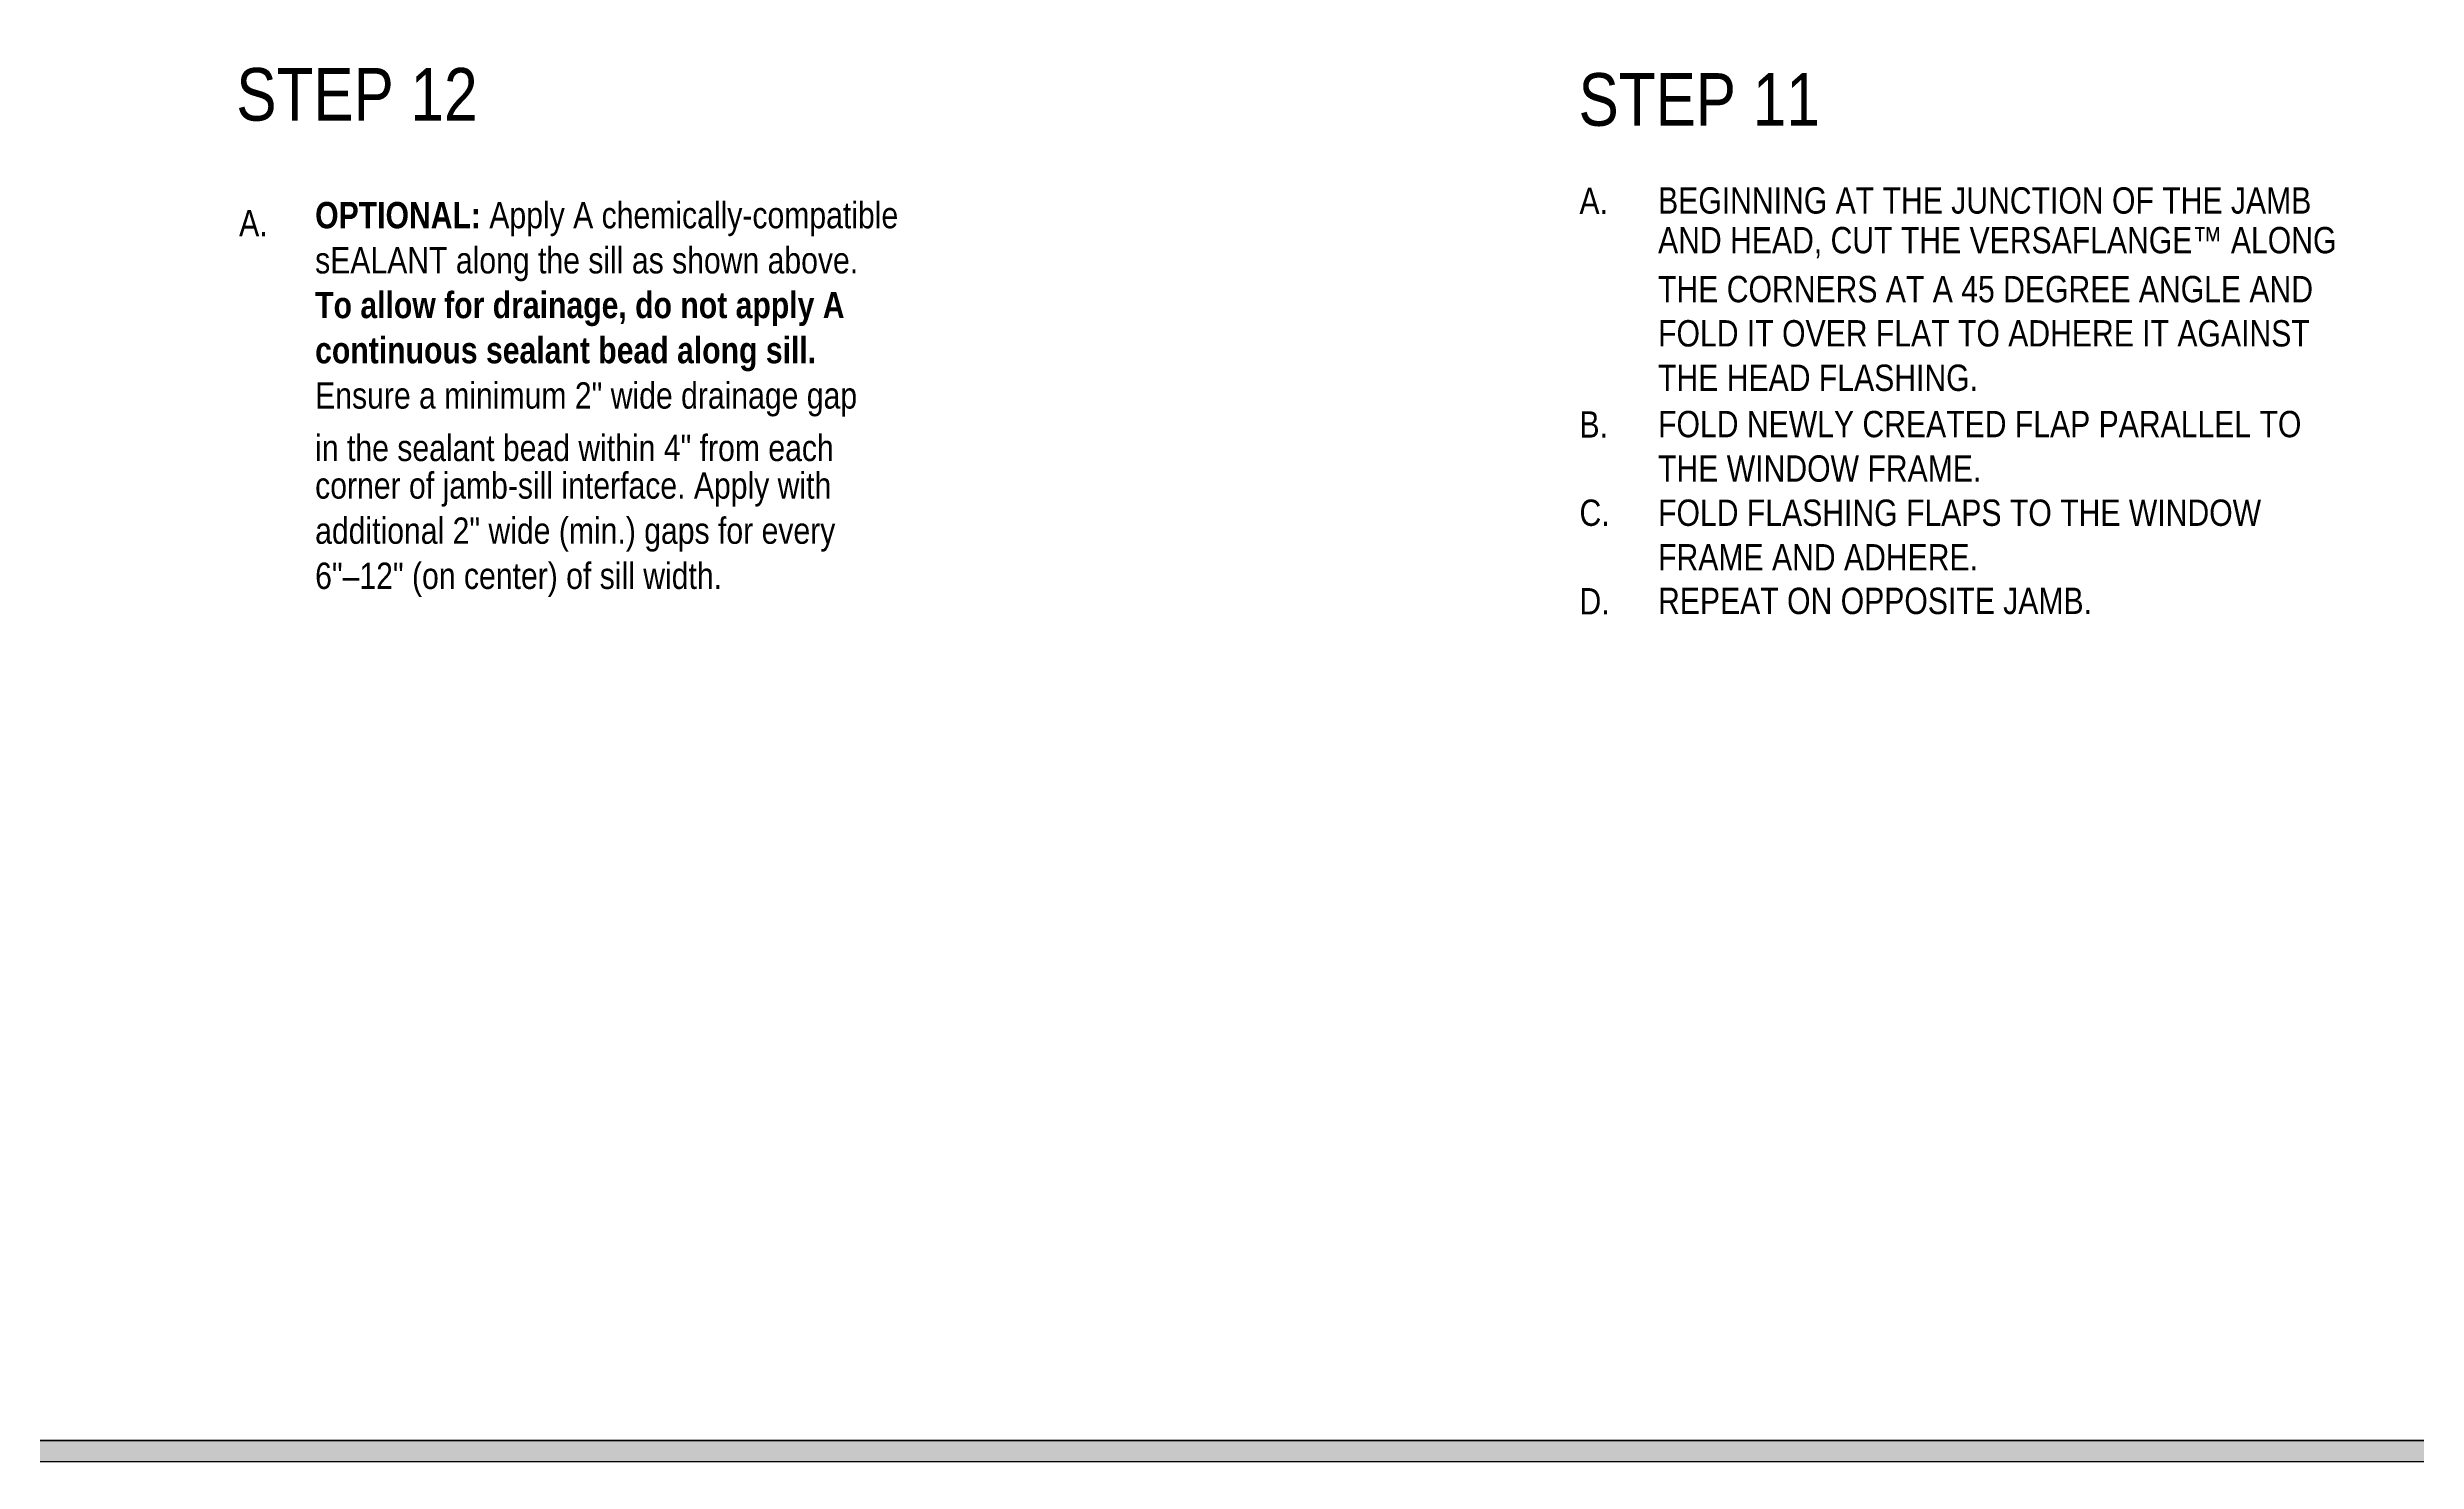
# Model space of a CAD drawing. Extents: x -1140 to 5605, y -816 to 2382.
# Drawn here: x 3921 to 4934, y -733 to -129 of the extents above; entities that cross this region are included whole.
import ezdxf

# ---------------------------------------------------------------- set-up
doc = ezdxf.new("R2010")
doc.units = 0
doc.header["$MEASUREMENT"] = 0
for name, color, linetype, lineweight in [('.ATI-TEXT', 7, 'Continuous', 0), ('G-ANNO-TTLB', 7, 'Continuous', 0), ('TYVEK', 7, 'Continuous', 0)]:
    doc.layers.add(name, color=color, linetype=linetype, lineweight=lineweight)

# ---------------------------------------------------------------- blocks, each defined once
blk = doc.blocks.new('Block_502')
at = {"layer": '.ATI-TEXT', "char_height": 0.2, "attachment_point": 7}
for s, insert in [('\\C18;\\c0;\\FArial Narrow|b0|i0|c1;\\H11.249999;\\W1.000000;A.', (4002.8, -209.3)), ('\\C18;\\c0;\\FArial Narrow Bold|b1|i0|c1;\\H11.249999;\\W1.000000;OPTIONAL:\\FArial Narrow|b0|i0|c1; Apply A chemically-compatible', (4035.3, -209.3)), ('\\C18;\\c0;\\FArial Narrow|b0|i0|c1;\\H11.249999;\\W1.000000;sEALANT along the sill as shown above.', (4035.3, -228.6)), ('\\C18;\\c0;\\FArial Narrow Bold|b1|i0|c1;\\H11.249999;\\W1.000000;To allow for drainage, do not apply A ', (4035.3, -247.8)), ('\\C18;\\c0;\\FArial Narrow Bold|b1|i0|c1;\\H11.249999;\\W1.000000;continuous sealant bead along sill.', (4035.3, -267.1)), ('\\C18;\\c0;\\FArial Narrow|b0|i0|c1;\\H11.249999;\\W1.000000;Ensure a minimum 2" wide drainage gap ', (4035.3, -286.4)), ('\\C18;\\c0;\\FArial Narrow|b0|i0|c1;\\H11.249999;\\W1.000000;in the sealant bead within 4" from each', (4035.3, -305.6)), ('\\C18;\\c0;\\FArial Narrow|b0|i0|c1;\\H11.249999;\\W1.000000;corner of jamb-sill interface. Apply with', (4035.3, -324.9)), ('\\C18;\\c0;\\FArial Narrow|b0|i0|c1;\\H11.249999;\\W1.000000;additional 2" wide (min.) gaps for every ', (4035.3, -344.2)), ('\\C18;\\c0;\\FArial Narrow|b0|i0|c1;\\H11.249999;\\W1.000000;6"–12" (on center) of sill width.', (4035.3, -363.5))]:
    blk.add_mtext(s, dxfattribs=dict(at, insert=insert))
blk = doc.blocks.new('Block_503')
at = {"layer": '.ATI-TEXT', "char_height": 0.2, "attachment_point": 7}
for s, insert in [('\\C18;\\c0;\\FArial Narrow|b0|i0|c1;\\H11.249999;\\W1.000000;A.', (4575.7, -199.8)), ('\\C18;\\c0;\\FArial Narrow|b0|i0|c1;\\H11.249999;\\W1.000000;BEGINNING AT THE JUNCTION OF THE JAMB', (4609.3, -199.8)), ('\\C18;\\c0;\\FArial Narrow|b0|i0|c1;\\H11.249999;\\W1.000000;AND HEAD, CUT THE VERSAFLANGE™ ALONG', (4609.3, -218.7)), ('\\C18;\\c0;\\FArial Narrow|b0|i0|c1;\\H11.249999;\\W1.000000;THE CORNERS AT A 45 DEGREE ANGLE AND', (4609.3, -237.7)), ('\\C18;\\c0;\\FArial Narrow|b0|i0|c1;\\H11.249999;\\W1.000000;FOLD IT OVER FLAT TO ADHERE IT AGAINST', (4609.3, -256.6)), ('\\C18;\\c0;\\FArial Narrow|b0|i0|c1;\\H11.249999;\\W1.000000;THE HEAD FLASHING.', (4609.3, -275.6)), ('\\C18;\\c0;\\FArial Narrow|b0|i0|c1;\\H11.249999;\\W1.000000;B.', (4575.7, -295.4)), ('\\C18;\\c0;\\FArial Narrow|b0|i0|c1;\\H11.249999;\\W1.000000;FOLD NEWLY CREATED FLAP PARALLEL TO', (4609.3, -295.4)), ('\\C18;\\c0;\\FArial Narrow|b0|i0|c1;\\H11.249999;\\W1.000000;THE WINDOW FRAME.', (4609.3, -314.4)), ('\\C18;\\c0;\\FArial Narrow|b0|i0|c1;\\H11.249999;\\W1.000000;C.', (4575.7, -333.3)), ('\\C18;\\c0;\\FArial Narrow|b0|i0|c1;\\H11.249999;\\W1.000000;FOLD FLASHING FLAPS TO THE WINDOW', (4609.3, -333.3)), ('\\C18;\\c0;\\FArial Narrow|b0|i0|c1;\\H11.249999;\\W1.000000;FRAME AND ADHERE.', (4609.3, -352.2)), ('\\C18;\\c0;\\FArial Narrow|b0|i0|c1;\\H11.249999;\\W1.000000;D.', (4575.7, -371)), ('\\C18;\\c0;\\FArial Narrow|b0|i0|c1;\\H11.249999;\\W1.000000;REPEAT ON OPPOSITE JAMB.', (4609.3, -371))]:
    blk.add_mtext(s, dxfattribs=dict(at, insert=insert))

msp = doc.modelspace()

# ---------------------------------------------------------------- hatches: boundary and pattern name
at = {"layer": 'G-ANNO-TTLB', "true_color": 0xff00ff, "transparency": 33554687}
h = msp.add_hatch(color=6, dxfattribs=at)
edge = h.paths.add_edge_path()
edge.add_spline(control_points=[(5285.6, -733.2), (5285.6, -733.2), (2356, -733.2), (2356, -733.2), (2356, -733.2), (2356, 1723.8), (2356, 1723.8), (2356, 1723.8), (5285.6, 1723.8), (5285.6, 1723.8), (5285.6, 1723.8), (5285.6, -733.2), (5285.6, -733.2)], knot_values=[0, 0, 0, 0, 1, 1, 1, 2, 2, 2, 3, 3, 3, 4, 4, 4, 4], degree=3, periodic=0)
edge = h.paths.add_edge_path()
edge.add_spline(control_points=[(2365, 1714.8), (2365, 1714.8), (2365, -724.2), (2365, -724.2), (2365, -724.2), (5276.6, -724.2), (5276.6, -724.2), (5276.6, -724.2), (5276.6, 1714.8), (5276.6, 1714.8), (5276.6, 1714.8), (2365, 1714.8), (2365, 1714.8)], knot_values=[0, 0, 0, 0, 1, 1, 1, 2, 2, 2, 3, 3, 3, 4, 4, 4, 4], degree=3, periodic=0)
edge.add_line((2365, 1714.8), (2365, 1714.8))

# ---------------------------------------------------------------- linework, layer by layer
at = {"layer": 'G-ANNO-TTLB', "color": 6, "lineweight": 30, "true_color": 0xff00ff}
for p, q in [((2365, -724.2), (5276.6, -724.2)), ((5276.6, -724.2), (2365, -724.2)), ((2356, -733.2), (5285.6, -733.2))]:
    msp.add_line(p, q, dxfattribs=at)
at = {"layer": 'G-ANNO-TTLB', "color": 18, "lineweight": 0, "true_color": 0x000000}
msp.add_lwpolyline([(2365, -724.2), (2365, 1714.8), (5276.6, 1714.8), (5276.6, -724.2)], close=True, dxfattribs=at)
at = {"layer": 'G-ANNO-TTLB'}
for points in [[(5285.6, -733.2), (5285.6, -733.2), (2356, -733.2), (2356, -733.2), (2356, -733.2), (2356, 1723.8), (2356, 1723.8), (2356, 1723.8), (5285.6, 1723.8), (5285.6, 1723.8), (5285.6, 1723.8), (5285.6, -733.2), (5285.6, -733.2)], [(2365, 1714.8), (2365, 1714.8), (2365, -724.2), (2365, -724.2), (2365, -724.2), (5276.6, -724.2), (5276.6, -724.2), (5276.6, -724.2), (5276.6, 1714.8), (5276.6, 1714.8), (5276.6, 1714.8), (2365, 1714.8), (2365, 1714.8)]]:
    msp.add_open_spline(points, degree=3, knots=[0, 0, 0, 0, 1, 1, 1, 2, 2, 2, 3, 3, 3, 4, 4, 4, 4], dxfattribs=at)
at = {"layer": 'TYVEK', "color": 2, "lineweight": 25, "true_color": 0xffff00}
msp.add_lwpolyline([(4428.8, -171.4)], dxfattribs=at)
at = {"layer": 'TYVEK', "color": 1, "lineweight": 25, "true_color": 0xff0000}
msp.add_lwpolyline([(4372, -225.8)], dxfattribs=at)

# ---------------------------------------------------------------- block references
at = {"layer": '.ATI-TEXT'}
for name in ['Block_503', 'Block_502']:
    msp.add_blockref(name, (0, 0), dxfattribs=at)

# ---------------------------------------------------------------- texts
at = {"layer": '.ATI-TEXT', "char_height": 0.2, "attachment_point": 7}
for s, insert in [('\\C18;\\c0;\\FArial Narrow|b0|i0|c1;\\H22.499999;\\W1.000000;STEP 12', (4001.6, -160.2)), ('\\C18;\\c0;\\FArial Narrow|b0|i0|c1;\\H22.499999;\\W1.000000;STEP 11', (4575.3, -162.4))]:
    msp.add_mtext(s, dxfattribs=dict(at, insert=insert))

doc.saveas('drawing.dxf')
